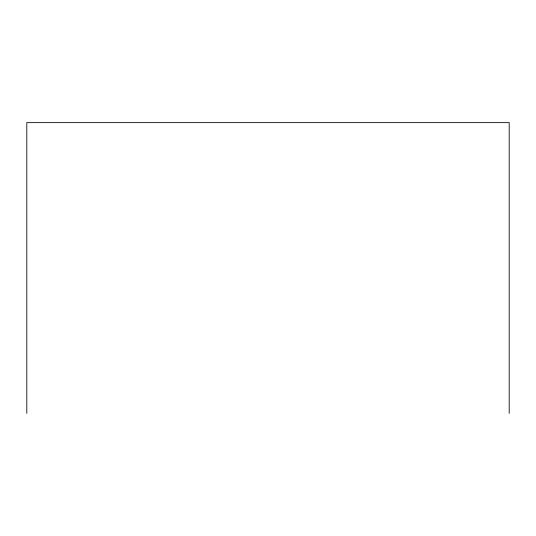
<?xml version="1.0" encoding="UTF-8"?>
<svg xmlns="http://www.w3.org/2000/svg" width="536" height="536" viewBox="0 0 536 536"><rect width="100%" height="100%" fill="white"/><g stroke="black" fill="none" stroke-linecap="round" stroke-linejoin="round"><path stroke-width="0.8" d="M509.2 413.363L509.2 122.637L26.8 122.637L26.8 413.363"/></g></svg>
